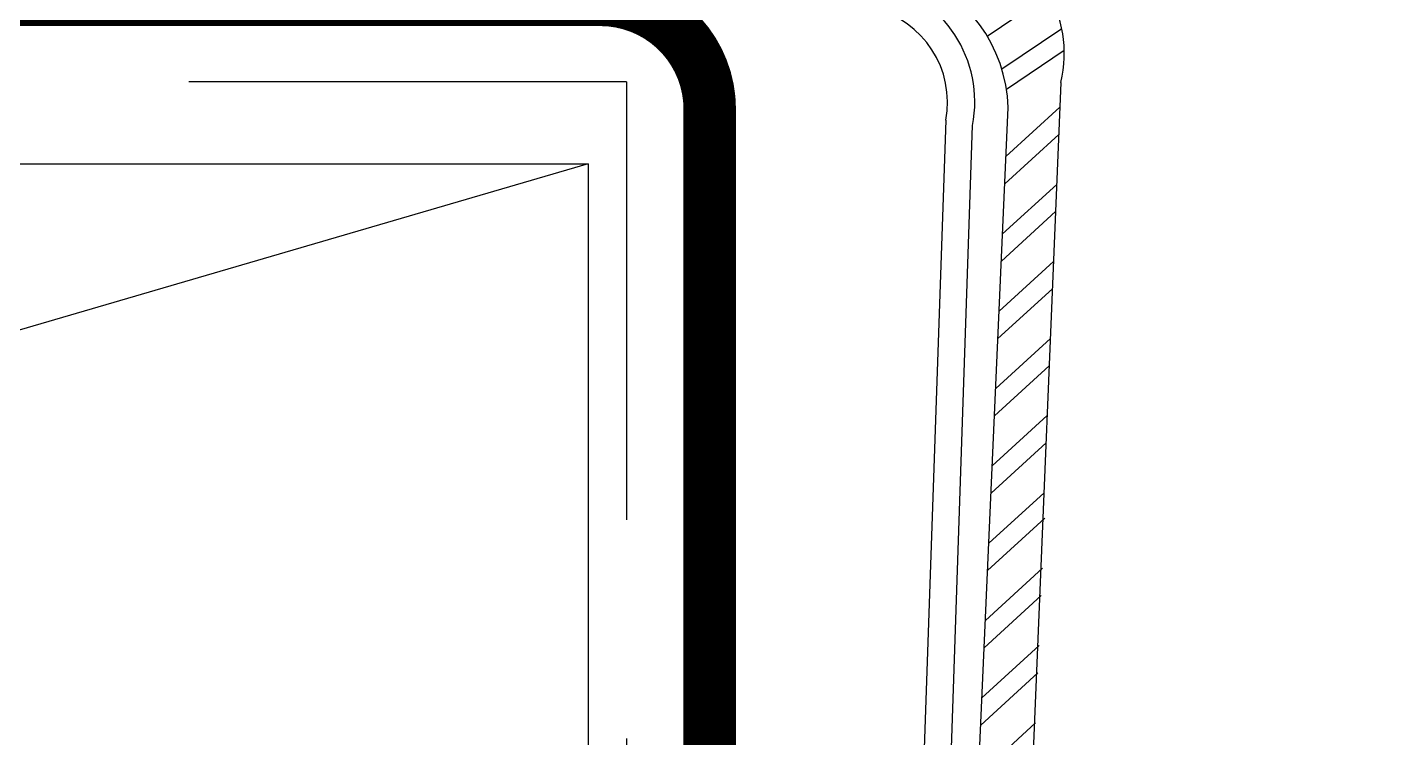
# Model space of a CAD drawing. Header units: inches. Extents: x -763.7 to -743.6, y -114.5 to -97.7.
# Drawn here: x -760.111 to -759.332, y -101.419 to -101.013 of the extents above; entities that cross this region are included whole.
import ezdxf

# ---------------------------------------------------------------- set-up
doc = ezdxf.new("R2010")
doc.units = ezdxf.units.IN
doc.header["$MEASUREMENT"] = 0
doc.linetypes.add('HIDDEN', pattern=[0.375, 0.25, -0.125])
for name, color, linetype in [('FSBP-ACCESSORY-FIRESTONE', 7, 'CONTINUOUS'), ('FSBP-ADHESIVE', 1, 'HIDDEN'), ('FSBP-ANNO-NOTE', 7, 'CONTINUOUS'), ('FSBP-MEMBRANE', 7, 'CONTINUOUS'), ('FSBP-WOOD', 7, 'CONTINUOUS')]:
    doc.layers.add(name, color=color, linetype=linetype)
doc.styles.add('ARIAL_NAR', font='ARIALN.TTF')
doc.dimstyles.new('FSBP-LEADER', dxfattribs={"dimtxt": 0.1875, "dimasz": 0.25, "dimexe": 0.0625, "dimexo": 0.125, "dimgap": 0.125, "dimtad": 0, "dimtih": 1, "dimtoh": 1, "dimdec": 4, "dimzin": 0, "dimdsep": 46, "dimlunit": 4, "dimtxsty": 'ARIAL_NAR', "dimcen": 0.09375, "dimclrd": 256, "dimclre": 256, "dimclrt": 256, "dimadec": 0, "dimazin": 0, "dimtfac": 1, "dimtdec": 4, "dimtofl": 0, "dimtmove": 0, "dimatfit": 3, "dimfxl": 0, "dimtolj": 1, "dimtzin": 0, "dimlwd": -1, "dimlwe": -1, "dimarcsym": 0})

msp = doc.modelspace()

# ---------------------------------------------------------------- linework, layer by layer
at = {"layer": 'FSBP-ACCESSORY-FIRESTONE'}
for p, q in [((-759.56291, -101.01833), (-759.52736, -100.99434)), ((-759.55458, -101.03707), (-759.52035, -101.01398)), ((-759.55193, -101.04862), (-759.51895, -101.02636)), ((-759.5208, -101.04481), (-759.56912, -102.21392)), ((-759.60232, -102.21779), (-759.55096, -101.05919)), ((-759.5522, -101.08717), (-759.52138, -101.05897)), ((-759.58663, -101.0664), (-759.62704, -102.24621)), ((-759.61125, -102.24272), (-759.57129, -101.06938)), ((-759.55289, -101.10278), (-759.52202, -101.07453)), ((-759.55416, -101.13132), (-759.5232, -101.10299)), ((-759.55485, -101.14693), (-759.52384, -101.11856)), ((-759.55612, -101.17547), (-759.52502, -101.14702)), ((-759.55681, -101.19108), (-759.52566, -101.16258)), ((-759.55807, -101.21962), (-759.52684, -101.19104)), ((-759.55876, -101.23523), (-759.52748, -101.20661)), ((-759.56003, -101.26377), (-759.52866, -101.23507)), ((-759.56072, -101.27938), (-759.5293, -101.25063)), ((-759.56199, -101.30792), (-759.53048, -101.27909)), ((-759.56268, -101.32353), (-759.53008, -101.2937)), ((-759.56394, -101.35207), (-759.53134, -101.32224)), ((-759.56464, -101.36768), (-759.53203, -101.33785)), ((-759.5659, -101.39622), (-759.5333, -101.36639)), ((-759.56659, -101.41183), (-759.53399, -101.382)), ((-759.56786, -101.44038), (-759.53526, -101.41054))]:
    msp.add_line(p, q, dxfattribs=at)
for centre, radius, start, end in [((-759.59179, -101.02838), 0.07287, 346.96671, 73.75314), ((-759.64032, -101.05598), 0.07031, 349.01168, 77.01168), ((-759.63488, -101.06156), 0.08395, 1.61364, 71.20587), ((-759.64032, -101.05598), 0.05469, 349.01168, 77.01168)]:
    msp.add_arc(centre, radius, start, end, dxfattribs=at)
at = {"layer": 'FSBP-ADHESIVE', "linetype": 'HIDDEN'}
for q in [(-762.4213, -101.04449), (-759.76891, -102.76453)]:
    msp.add_line((-759.76891, -101.04449), q, dxfattribs=at)
at = {"layer": 'FSBP-MEMBRANE', "const_width": 0.03}
msp.add_lwpolyline([(-759.7214, -102.76453), (-759.7214, -101.06011, 0.414214), (-759.7839, -100.99761), (-759.88089, -100.99761), (-760.30457, -100.99761)], format="xyb", dxfattribs=at)
at = {"layer": 'FSBP-WOOD', "linetype": 'Continuous'}
msp.add_line((-759.79082, -101.09136), (-760.38705, -101.26555), dxfattribs=at)
msp.add_lwpolyline([(-760.30457, -101.09136), (-759.79082, -101.09136), (-759.79082, -101.84136), (-760.39325, -101.84136), (-761.66924, -101.84136), (-762.40624, -101.84136), (-762.40624, -101.4605), (-762.40624, -101.09136), (-761.75792, -101.09136)], dxfattribs=at)

# ---------------------------------------------------------------- leaders
at = {"layer": 'FSBP-ANNO-NOTE'}
msp.add_leader([(-761.73796, -101.60301), (-760.83118, -100.46015), (-759.33245, -100.46015)], dimstyle='FSBP-LEADER', dxfattribs=at)

doc.saveas('drawing.dxf')
